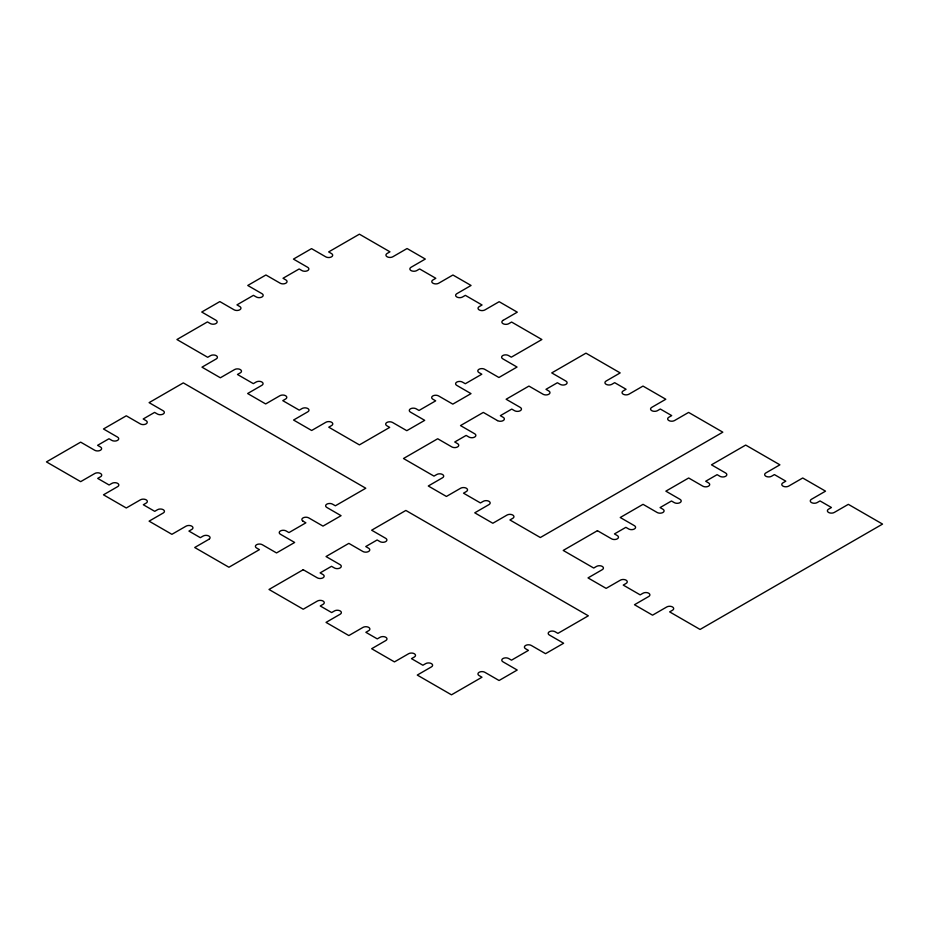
<?xml version="1.0" encoding="UTF-8"?>
<svg xmlns="http://www.w3.org/2000/svg" width="929" height="929" viewBox="0 0 929 929"><rect width="100%" height="100%" fill="white"/><g stroke="black" fill="none" stroke-linecap="round" stroke-linejoin="round"><path stroke-width="1.39" d="M503.042 320.4L517.29 312.167L499.163 301.704L484.915 309.926A4.03 2.322 0 0 1 479.213 309.926A4.03 2.322 0 0 1 479.213 306.64L482.058 304.991L465.359 295.352L462.514 297.001A4.03 2.322 0 0 1 456.813 296.99A4.03 2.322 0 0 1 456.813 293.703L471.061 285.47L452.922 275.007L438.674 283.229A4.03 2.322 0 0 1 432.972 283.229A4.03 2.322 0 0 1 432.972 279.943L435.817 278.294L419.606 268.934L416.749 270.583A4.03 2.322 0 0 1 411.059 270.583A4.03 2.322 0 0 1 411.048 267.285L425.308 259.052L407.076 248.531L392.828 256.764A4.03 2.322 0 0 1 387.126 256.764A4.03 2.322 0 0 1 387.126 253.466L389.971 251.829L359.407 234.178L328.657 251.922L331.49 253.559A4.03 2.322 0 0 1 331.49 256.857A4.03 2.322 0 0 1 325.789 256.857L311.552 248.635L293.448 259.098L307.673 267.308A4.03 2.322 0 0 1 307.673 270.594A4.03 2.322 0 0 1 301.971 270.594L299.15 268.969L283.02 278.27L285.853 279.908A4.03 2.322 0 0 1 285.842 283.206A4.03 2.322 0 0 1 280.152 283.194L265.915 274.984L247.753 285.47L261.99 293.68A4.03 2.322 0 0 1 261.978 296.978A4.03 2.322 0 0 1 256.288 296.978L253.454 295.341L236.953 304.875L239.775 306.512A4.03 2.322 0 0 1 239.775 309.798A4.03 2.322 0 0 1 234.073 309.798L219.848 301.588L201.744 312.028L215.981 320.25A4.03 2.322 0 0 1 215.981 323.536A4.03 2.322 0 0 1 210.279 323.536L207.446 321.91L176.928 339.526L207.69 357.293L210.523 355.656A4.03 2.322 0 0 1 216.225 355.656A4.03 2.322 0 0 1 216.225 358.942L201.988 367.164L220.37 377.778L234.596 369.556A4.03 2.322 0 0 1 240.297 369.556A4.03 2.322 0 0 1 240.297 372.854L237.464 374.48L253.338 383.642L256.172 382.005A4.03 2.322 0 0 1 261.873 382.005A4.03 2.322 0 0 1 261.873 385.303L247.637 393.524L265.671 403.941L279.908 395.719A4.03 2.322 0 0 1 285.609 395.719A4.03 2.322 0 0 1 285.609 399.005L282.776 400.643L299.266 410.153L302.088 408.528A4.03 2.322 0 0 1 307.801 408.528A4.03 2.322 0 0 1 307.801 411.814L293.564 420.036L311.656 430.487L325.893 422.265A4.03 2.322 0 0 1 331.595 422.265A4.03 2.322 0 0 1 331.595 425.552L328.761 427.189L359.407 444.886L389.692 427.398L386.859 425.761A4.03 2.322 0 0 1 386.859 422.474A4.03 2.322 0 0 1 392.561 422.474L406.797 430.684L424.716 420.338L410.479 412.128A4.03 2.322 0 0 1 410.479 408.83A4.03 2.322 0 0 1 416.18 408.83L419.014 410.467L435.689 400.84L432.856 399.203A4.03 2.322 0 0 1 432.868 395.917A4.03 2.322 0 0 1 438.558 395.917L452.806 404.127L471.015 393.617L456.778 385.396A4.03 2.322 0 0 1 456.778 382.109A4.03 2.322 0 0 1 462.479 382.109L465.313 383.735L481.814 374.213L478.981 372.575A4.03 2.322 0 0 1 478.981 369.289A4.03 2.322 0 0 1 484.683 369.289L498.919 377.499L517.035 367.048L502.798 358.826A4.03 2.322 0 0 1 502.798 355.54A4.03 2.322 0 0 1 508.5 355.54L511.333 357.166L541.886 339.526L511.589 322.038L508.744 323.687A4.03 2.322 0 0 1 503.042 323.687A4.03 2.322 0 0 1 503.042 320.4M208.862 539.331L194.718 547.506L228.929 567.247L259.423 549.643L256.59 548.005A4.03 2.322 0 0 1 256.59 544.719A4.03 2.322 0 0 1 262.292 544.719L276.528 552.941L294.656 542.466L280.419 534.245A4.03 2.322 0 0 1 280.419 530.958A4.03 2.322 0 0 1 286.12 530.958L288.954 532.596L305.885 522.818L303.051 521.181M497.468 420.593L483.324 412.418L460.505 425.587L474.673 433.762A4.03 2.322 0 0 1 474.661 437.06A4.03 2.322 0 0 1 468.971 437.06L466.137 435.422L454.734 442.007L457.567 443.644A4.03 2.322 0 0 1 457.556 446.93A4.03 2.322 0 0 1 451.854 446.93L437.698 438.755L403.488 458.508L433.982 476.112L436.816 474.487A4.03 2.322 0 0 1 442.518 474.487A4.03 2.322 0 0 1 442.518 477.773L428.281 485.995L446.419 496.458L460.645 488.236A4.03 2.322 0 0 1 466.346 488.236A4.03 2.322 0 0 1 466.346 491.534L463.513 493.171L480.444 502.949L483.277 501.312A4.03 2.322 0 0 1 488.979 501.312A4.03 2.322 0 0 1 488.979 504.598L474.754 512.82L492.823 523.259L507.06 515.038A4.03 2.322 0 0 1 512.762 515.038A4.03 2.322 0 0 1 512.762 518.324L509.928 519.961L540.341 537.531L722.82 432.171L688.61 412.418L674.559 420.535A4.03 2.322 0 0 1 668.845 420.535A4.03 2.322 0 0 1 668.845 417.249L671.702 415.6L660.298 409.015L657.453 410.664A4.03 2.322 0 0 1 651.74 410.653A4.03 2.322 0 0 1 651.752 407.366L665.803 399.249L642.996 386.081L628.933 394.198A4.03 2.322 0 0 1 623.231 394.198A4.03 2.322 0 0 1 623.231 390.912L626.076 389.263L614.673 382.678L611.828 384.316A4.03 2.322 0 0 1 606.126 384.316A4.03 2.322 0 0 1 606.126 381.029L620.177 372.912L585.967 353.159L551.745 372.912L565.912 381.087A4.03 2.322 0 0 1 565.912 384.374A4.03 2.322 0 0 1 560.21 384.374L557.377 382.748L545.973 389.332L548.795 390.97A4.03 2.322 0 0 1 548.795 394.256A4.03 2.322 0 0 1 543.093 394.256L528.938 386.081L506.131 399.249L520.286 407.425A4.03 2.322 0 0 1 520.286 410.711A4.03 2.322 0 0 1 514.585 410.711L511.751 409.085L500.348 415.669L503.181 417.307A4.03 2.322 0 0 1 503.181 420.593A4.03 2.322 0 0 1 497.479 420.593M208.874 539.331A4.03 2.322 0 0 0 208.874 536.033A4.03 2.322 0 0 0 203.172 536.033L200.339 537.67L188.935 531.086L191.769 529.449A4.03 2.322 0 0 0 191.769 526.162A4.03 2.322 0 0 0 186.067 526.162L171.9 534.326L149.093 521.157L163.249 512.994A4.03 2.322 0 0 0 163.249 509.696A4.03 2.322 0 0 0 157.547 509.696L154.725 511.333L143.321 504.749L146.143 503.112A4.03 2.322 0 0 0 146.143 499.814A4.03 2.322 0 0 0 140.442 499.814L126.286 507.989L103.479 494.82L117.623 486.657A4.03 2.322 0 0 0 117.635 483.359A4.03 2.322 0 0 0 111.933 483.359L109.099 484.984L97.696 478.4L100.529 476.774A4.03 2.322 0 0 0 100.518 473.476A4.03 2.322 0 0 0 94.828 473.476L80.66 481.652L46.45 461.899L80.672 442.146L94.723 450.263A4.03 2.322 0 0 0 100.425 450.263A4.03 2.322 0 0 0 100.425 446.965L97.58 445.328L108.983 438.743L111.828 440.381A4.03 2.322 0 0 0 117.53 440.381A4.03 2.322 0 0 0 117.53 437.094L103.479 428.977L126.286 415.809L140.337 423.914A4.03 2.322 0 0 0 146.039 423.926A4.03 2.322 0 0 0 146.039 420.628L143.194 418.979L154.597 412.395L157.454 414.044A4.03 2.322 0 0 0 163.156 414.044A4.03 2.322 0 0 0 163.156 410.757L149.093 402.64L183.303 382.887L365.782 488.236L335.369 505.794L332.536 504.168A4.03 2.322 0 0 0 326.834 504.157A4.03 2.322 0 0 0 326.834 507.455L341.071 515.676L322.99 526.104L308.753 517.894A4.03 2.322 0 0 0 303.051 517.894A4.03 2.322 0 0 0 303.051 521.181M303.214 569.721L269.004 589.474L303.214 609.227L317.37 601.051A4.03 2.322 0 0 1 323.071 601.051A4.03 2.322 0 0 1 323.071 604.338L320.25 605.975L331.653 612.559L334.486 610.922A4.03 2.322 0 0 1 340.188 610.934A4.03 2.322 0 0 1 340.177 614.22L326.033 622.395L348.839 635.564L362.995 627.389A4.03 2.322 0 0 1 368.697 627.389A4.03 2.322 0 0 1 368.697 630.675L365.863 632.312L377.279 638.897L380.1 637.259A4.03 2.322 0 0 1 385.802 637.271A4.03 2.322 0 0 1 385.802 640.557L371.646 648.732L394.453 661.901L408.609 653.726A4.03 2.322 0 0 1 414.311 653.726A4.03 2.322 0 0 1 414.322 657.024L411.489 658.649L422.892 665.234L425.726 663.608A4.03 2.322 0 0 1 431.428 663.608A4.03 2.322 0 0 1 431.416 666.894L417.272 675.069L451.482 694.822L481.977 677.218L479.143 675.58A4.03 2.322 0 0 1 479.143 672.282A4.03 2.322 0 0 1 484.845 672.294L499.07 680.504L517.209 670.041L502.972 661.82A4.03 2.322 0 0 1 502.972 658.533A4.03 2.322 0 0 1 508.674 658.533L511.507 660.171L528.438 650.393L525.605 648.756A4.03 2.322 0 0 1 525.605 645.458A4.03 2.322 0 0 1 531.307 645.458L545.544 653.679L563.624 643.24L549.387 635.03A4.03 2.322 0 0 1 549.387 631.732A4.03 2.322 0 0 1 555.089 631.732L557.923 633.369L588.336 615.811L405.857 510.451L371.646 530.204L385.709 538.321A4.03 2.322 0 0 1 385.698 541.619A4.03 2.322 0 0 1 379.996 541.619L377.151 539.97L365.747 546.554L368.592 548.203A4.03 2.322 0 0 1 368.592 551.489A4.03 2.322 0 0 1 362.891 551.489L348.839 543.372L326.033 556.541L340.084 564.658A4.03 2.322 0 0 1 340.084 567.956A4.03 2.322 0 0 1 334.382 567.956L331.537 566.307L320.122 572.891L322.978 574.54A4.03 2.322 0 0 1 322.978 577.826A4.03 2.322 0 0 1 317.277 577.826L303.214 569.721M597.428 530.68L563.218 550.433L593.712 568.037L596.546 566.4A4.03 2.322 0 0 1 602.247 566.4A4.03 2.322 0 0 1 602.247 569.686L588.011 577.908L606.138 588.371L620.375 580.16A4.03 2.322 0 0 1 626.076 580.16A4.03 2.322 0 0 1 626.076 583.447L623.243 585.084L640.174 594.862L643.007 593.225A4.03 2.322 0 0 1 648.709 593.225A4.03 2.322 0 0 1 648.709 596.511L634.484 604.733L652.553 615.172L666.79 606.951A4.03 2.322 0 0 1 672.491 606.951A4.03 2.322 0 0 1 672.491 610.248L669.658 611.886L700.071 629.444L882.55 524.084L848.34 504.342L834.277 512.448A4.03 2.322 0 0 1 828.575 512.448A4.03 2.322 0 0 1 828.575 509.162L831.432 507.513L820.028 500.928L817.172 502.577A4.03 2.322 0 0 1 811.47 502.577A4.03 2.322 0 0 1 811.47 499.279L825.533 491.162L802.714 477.994L788.663 486.111A4.03 2.322 0 0 1 782.961 486.111A4.03 2.322 0 0 1 782.961 482.825L785.806 481.176L774.403 474.591L771.558 476.24A4.03 2.322 0 0 1 765.856 476.24A4.03 2.322 0 0 1 765.856 472.942L779.907 464.825L745.697 445.072L711.475 464.825L725.63 473A4.03 2.322 0 0 1 725.63 476.298A4.03 2.322 0 0 1 719.929 476.298L717.107 474.661L705.703 481.245L708.525 482.883A4.03 2.322 0 0 1 708.525 486.169A4.03 2.322 0 0 1 702.823 486.169L688.668 477.994L665.861 491.162L680.016 499.337A4.03 2.322 0 0 1 680.016 502.635A4.03 2.322 0 0 1 674.315 502.635L671.481 500.998L660.078 507.582L662.911 509.22A4.03 2.322 0 0 1 662.911 512.506A4.03 2.322 0 0 1 657.198 512.506L643.042 504.331L620.235 517.511L634.402 525.675A4.03 2.322 0 0 1 634.391 528.973A4.03 2.322 0 0 1 628.689 528.973L625.867 527.335L614.464 533.92L617.286 535.557A4.03 2.322 0 0 1 617.286 538.843A4.03 2.322 0 0 1 611.584 538.843L597.428 530.68"/></g></svg>
